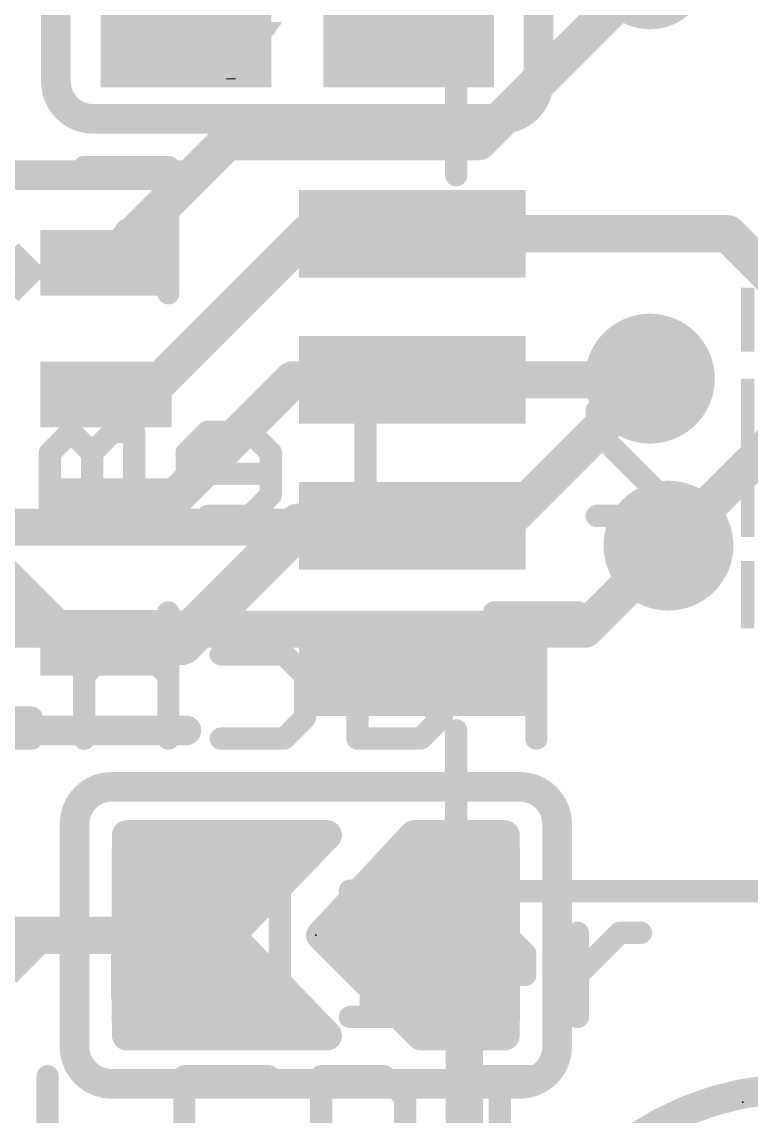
# Model space of a CAD drawing. Extents: x -0.1 to 25.5, y -0.1 to 17.9.
# Drawn here: x 17.55 to 22.54, y 4.35 to 11.84 of the extents above; entities that cross this region are included whole.
import ezdxf

# ---------------------------------------------------------------- set-up
doc = ezdxf.new("R2010")
doc.units = 0
for name, color, linetype in [('1', 12, 'CONTINUOUS'), ('16', 5, 'CONTINUOUS'), ('18', 110, 'CONTINUOUS'), ('21', 40, 'CONTINUOUS'), ('22', 6, 'CONTINUOUS'), ('24', 6, 'CONTINUOUS')]:
    doc.layers.add(name, color=color, linetype=linetype)

# ---------------------------------------------------------------- blocks, each defined once
blk = doc.blocks.new('RECT')
blk.add_solid([(-0.5, -0.5), (0.5, -0.5), (-0.5, 0.5), (0.5, 0.5)])
blk = doc.blocks.new('RECT121920X243840R50')
at = {"const_width": 0.1905}
blk.add_lwpolyline([(0.2858, -0.5715), (0.2858, 0.5715, 0.4142), (0.1905, 0.6668), (-0.1905, 0.6668, 0.4142), (-0.2858, 0.5715), (-0.2858, -0.5715, 0.4142), (-0.1905, -0.6668), (0.1905, -0.6668, 0.4142)], format="xyb", close=True, dxfattribs=at)
blk.add_solid([(-0.2159, -0.5969), (0.2159, -0.5969), (-0.2159, 0.5969), (0.2159, 0.5969)])
blk = doc.blocks.new('ROUNDV')
at = {"const_width": 0.5}
blk.add_lwpolyline([(0, -0.25, 1), (0, 0.25, 1), (0, -0.25)], format="xyb", dxfattribs=at)

msp = doc.modelspace()

# ---------------------------------------------------------------- linework, layer by layer
at = {"layer": '1'}
for points, const_width in [([(20.6722, 11.0202), (21.844, 12.192)], 0.254), ([(18.122, 10.19), (18.9522, 11.0202)], 0.254), ([(18.9522, 11.0202), (20.6722, 11.0202)], 0.254), ([(19.4999, 10.39), (18.3999, 9.29)], 0.254), ([(19.4999, 10.39), (20.219, 10.39)], 0.254), ([(20.219, 10.39), (22.376, 10.39)], 0.254), ([(22.376, 10.39), (22.86, 9.906)], 0.254), ([(19.3999, 9.39), (18.4999, 8.49)], 0.254), ([(19.3999, 9.39), (20.219, 9.39)], 0.254), ([(20.219, 9.39), (21.836, 9.39)], 0.254), ([(21.836, 9.39), (21.844, 9.398)], 0.254), ([(18.122, 9.29), (18.3999, 9.29)], 0.254), ([(22.86, 9.144), (21.971, 8.255)], 0.254), ([(17.8441, 7.59), (16.9441, 8.49)], 0.3048), ([(18.122, 8.49), (18.4999, 8.49)], 0.254), ([(18.639, 7.59), (19.439, 8.39)], 0.3048), ([(19.439, 8.39), (20.219, 8.39)], 0.3048), ([(17.8441, 7.59), (18.122, 7.59)], 0.3048), ([(18.122, 7.59), (18.639, 7.59)], 0.3048)]:
    msp.add_lwpolyline(points, dxfattribs=dict(at, const_width=const_width))
for points, const_width in [([(18.9522, 11.0837, 1), (18.9522, 10.9567)], 0.127), ([(18.9971, 10.9753, 1), (18.9073, 11.0651)], 0.127), ([(20.6273, 11.0651, 1), (20.7171, 10.9753)], 0.127), ([(20.6722, 10.9567, 1), (20.6722, 11.0837)], 0.127), ([(19.4999, 10.4535, 1), (19.4999, 10.3265)], 0.127), ([(19.5448, 10.3451, 1), (19.455, 10.4349)], 0.127), ([(20.219, 10.4535, 1), (20.219, 10.3265)], 0.127), ([(20.219, 10.3265, 1), (20.219, 10.4535)], 0.127), ([(22.4209, 10.4349, 1), (22.3311, 10.3451)], 0.127), ([(22.376, 10.3265, 1), (22.376, 10.4535)], 0.127), ([(18.0771, 10.2349, 1), (18.1669, 10.1451)], 0.127), ([(19.3999, 9.4535, 1), (19.3999, 9.3265)], 0.127), ([(19.4448, 9.3451, 1), (19.355, 9.4349)], 0.127), ([(20.219, 9.4535, 1), (20.219, 9.3265)], 0.127), ([(20.219, 9.3265, 1), (20.219, 9.4535)], 0.127), ([(21.8889, 9.3531, 1), (21.7991, 9.4429)], 0.127), ([(21.836, 9.3265, 1), (21.836, 9.4535)], 0.127), ([(21.7911, 9.4349, 1), (21.8809, 9.3451)], 0.127), ([(18.122, 9.3535, 1), (18.122, 9.2265)], 0.127), ([(18.355, 9.3349, 1), (18.4448, 9.2451)], 0.127), ([(18.3999, 9.2265, 1), (18.3999, 9.3535)], 0.127), ([(18.122, 8.5535, 1), (18.122, 8.4265)], 0.127), ([(18.4999, 8.4265, 1), (18.4999, 8.5535)], 0.127), ([(18.455, 8.5349, 1), (18.5448, 8.4451)], 0.127), ([(19.439, 8.4662, 1), (19.439, 8.3138)], 0.1524), ([(19.4929, 8.3361, 1), (19.3851, 8.4439)], 0.1524), ([(20.219, 8.3138, 1), (20.219, 8.4662)], 0.1524), ([(21.9261, 8.2999, 1), (22.0159, 8.2101)], 0.127), ([(17.8441, 7.6662, 1), (17.8441, 7.5138)], 0.1524), ([(17.7902, 7.5361, 1), (17.898, 7.6439)], 0.1524), ([(18.122, 7.6662, 1), (18.122, 7.5138)], 0.1524), ([(18.122, 7.5138, 1), (18.122, 7.6662)], 0.1524), ([(18.5851, 7.6439, 1), (18.6929, 7.5361)], 0.1524), ([(18.639, 7.5138, 1), (18.639, 7.6662)], 0.1524)]:
    msp.add_lwpolyline(points, format="xyb", dxfattribs=dict(at, const_width=const_width))
at = {"layer": '16'}
for points, const_width in [([(21.844, 9.398), (20.828, 8.382)], 0.254), ([(20.828, 8.382), (13.335, 8.382)], 0.254), ([(21.971, 8.255), (21.3995, 7.6835)], 0.254), ([(21.3995, 7.6835), (12.3825, 7.6835)], 0.254), ([(18.265, 4.9014), (18.265, 6.2746)], 0.2032), ([(18.265, 6.2746), (19.635, 6.2746)], 0.2032), ([(19.635, 6.2746), (18.9738, 5.588)], 0.2032), ([(20.2295, 6.2746), (19.5929, 5.588)], 0.2032), ([(20.851, 6.2746), (20.2295, 6.2746)], 0.2032), ([(20.851, 4.9014), (20.851, 6.2746)], 0.2032), ([(18.265, 6.096), (19.463, 6.096)], 0.2032), ([(20.0639, 6.096), (20.851, 6.096)], 0.2032), ([(18.265, 5.8928), (19.2673, 5.8928)], 0.2032), ([(19.8755, 5.8928), (20.851, 5.8928)], 0.2032), ([(18.265, 5.6896), (19.0716, 5.6896)], 0.2032), ([(19.6871, 5.6896), (20.851, 5.6896)], 0.2032), ([(18.542, 5.588), (16.383, 5.588)], 0.254), ([(20.574, 5.588), (20.574, 4.064)], 0.254), ([(18.9738, 5.588), (19.635, 4.9014)], 0.2032), ([(19.5929, 5.588), (20.2795, 4.9014)], 0.2032), ([(18.265, 5.4864), (19.0716, 5.4864)], 0.2032), ([(19.6945, 5.4864), (20.851, 5.4864)], 0.2032), ([(18.265, 5.2832), (19.2673, 5.2832)], 0.2032), ([(19.8977, 5.2832), (20.851, 5.2832)], 0.2032), ([(18.265, 5.08), (19.463, 5.08)], 0.2032), ([(20.1009, 5.08), (20.851, 5.08)], 0.2032), ([(19.635, 4.9014), (18.265, 4.9014)], 0.2032), ([(20.2795, 4.9014), (20.851, 4.9014)], 0.2032)]:
    msp.add_lwpolyline(points, dxfattribs=dict(at, const_width=const_width))
for points, const_width in [([(21.8889, 9.3531, 1), (21.7991, 9.4429)], 0.127), ([(20.7831, 8.4269, 1), (20.8729, 8.3371)], 0.127), ([(20.828, 8.3185, 1), (20.828, 8.4455)], 0.127), ([(22.0159, 8.2101, 1), (21.9261, 8.2999)], 0.127), ([(21.3546, 7.7284, 1), (21.4444, 7.6386)], 0.127), ([(21.3995, 7.62, 1), (21.3995, 7.747)], 0.127), ([(18.3158, 6.2746, 1), (18.2142, 6.2746)], 0.1016), ([(18.265, 6.3254, 1), (18.265, 6.2238)], 0.1016), ([(19.6716, 6.2394, 1), (19.5984, 6.3098)], 0.1016), ([(19.635, 6.2238, 1), (19.635, 6.3254)], 0.1016), ([(20.2295, 6.3254, 1), (20.2295, 6.2238)], 0.1016), ([(20.2668, 6.2401, 1), (20.1922, 6.3091)], 0.1016), ([(20.9018, 6.2746, 1), (20.8002, 6.2746)], 0.1016), ([(20.851, 6.2238, 1), (20.851, 6.3254)], 0.1016), ([(18.265, 6.1468, 1), (18.265, 6.0452)], 0.1016), ([(19.463, 6.0452, 1), (19.463, 6.1468)], 0.1016), ([(20.0639, 6.1468, 1), (20.0639, 6.0452)], 0.1016), ([(20.851, 6.0452, 1), (20.851, 6.1468)], 0.1016), ([(18.265, 5.9436, 1), (18.265, 5.842)], 0.1016), ([(19.2673, 5.842, 1), (19.2673, 5.9436)], 0.1016), ([(19.8755, 5.9436, 1), (19.8755, 5.842)], 0.1016), ([(20.851, 5.842, 1), (20.851, 5.9436)], 0.1016), ([(18.265, 5.7404, 1), (18.265, 5.6388)], 0.1016), ([(19.0716, 5.6388, 1), (19.0716, 5.7404)], 0.1016), ([(19.6871, 5.7404, 1), (19.6871, 5.6388)], 0.1016), ([(20.851, 5.6388, 1), (20.851, 5.7404)], 0.1016), ([(18.542, 5.5245, 1), (18.542, 5.6515)], 0.127), ([(20.6375, 5.588, 1), (20.5105, 5.588)], 0.127), ([(19.0104, 5.6232, 1), (18.9372, 5.5528)], 0.1016), ([(18.9372, 5.6232, 1), (19.0104, 5.5528)], 0.1016), ([(19.6288, 5.6239, 1), (19.557, 5.5521)], 0.1016), ([(19.5556, 5.6225, 1), (19.6302, 5.5535)], 0.1016), ([(18.265, 5.5372, 1), (18.265, 5.4356)], 0.1016), ([(19.0716, 5.4356, 1), (19.0716, 5.5372)], 0.1016), ([(19.6945, 5.5372, 1), (19.6945, 5.4356)], 0.1016), ([(20.851, 5.4356, 1), (20.851, 5.5372)], 0.1016), ([(18.265, 5.334, 1), (18.265, 5.2324)], 0.1016), ([(19.2673, 5.2324, 1), (19.2673, 5.334)], 0.1016), ([(19.8977, 5.334, 1), (19.8977, 5.2324)], 0.1016), ([(20.851, 5.2324, 1), (20.851, 5.334)], 0.1016), ([(18.265, 5.1308, 1), (18.265, 5.0292)], 0.1016), ([(19.463, 5.0292, 1), (19.463, 5.1308)], 0.1016), ([(20.1009, 5.1308, 1), (20.1009, 5.0292)], 0.1016), ([(20.851, 5.0292, 1), (20.851, 5.1308)], 0.1016), ([(18.265, 4.9522, 1), (18.265, 4.8506)], 0.1016), ([(18.2142, 4.9014, 1), (18.3158, 4.9014)], 0.1016), ([(19.5984, 4.8662, 1), (19.6716, 4.9366)], 0.1016), ([(19.635, 4.8506, 1), (19.635, 4.9522)], 0.1016), ([(20.2795, 4.9522, 1), (20.2795, 4.8506)], 0.1016), ([(20.2436, 4.8655, 1), (20.3154, 4.9373)], 0.1016), ([(20.8002, 4.9014, 1), (20.9018, 4.9014)], 0.1016), ([(20.851, 4.8506, 1), (20.851, 4.9522)], 0.1016)]:
    msp.add_lwpolyline(points, format="xyb", dxfattribs=dict(at, const_width=const_width))
at = {"layer": '21'}
for points, const_width in [([(20.519, 10.79), (20.519, 11.99)], 0.1524), ([(15.872, 10.79), (18.672, 10.79)], 0.2032), ([(18.672, 6.99), (15.872, 6.99)], 0.2032), ([(20.519, 5.89), (20.519, 6.99)], 0.1524), ([(19.1677, 5.8935), (19.3117, 5.8935)], 0.1524), ([(19.3117, 5.8935), (19.3117, 5.0292)], 0.1524), ([(19.7913, 5.8935), (19.9354, 5.8935)], 0.1524), ([(19.9354, 5.8935), (19.9354, 5.0292)], 0.1524), ([(23.119, 5.89), (20.519, 5.89)], 0.1524), ([(17.4526, 5.3173), (17.7407, 5.6054)], 0.1524), ([(17.7407, 5.6054), (17.8847, 5.6054)], 0.1524), ([(18.3762, 5.6054), (18.2322, 5.4614)], 0.1524), ([(18.6643, 5.6054), (18.3762, 5.6054)], 0.1524), ([(18.8084, 5.4614), (18.6643, 5.6054)], 0.1524), ([(20.415, 5.4614), (20.5591, 5.6054)], 0.1524), ([(20.5591, 5.6054), (20.8472, 5.6054)], 0.1524), ([(20.8472, 5.6054), (20.9913, 5.4614)], 0.1524), ([(21.3505, 5.0292), (21.3505, 5.6054)], 0.1524), ([(21.3505, 5.3173), (21.6387, 5.6054)], 0.1524), ([(21.6387, 5.6054), (21.7827, 5.6054)], 0.1524), ([(18.2322, 5.4614), (18.2322, 5.1733)], 0.1524), ([(18.8084, 5.1733), (18.8084, 5.4614)], 0.1524), ([(20.415, 5.1733), (20.415, 5.4614)], 0.1524), ([(20.9913, 5.4614), (20.9913, 5.3173)], 0.1524), ([(20.9913, 5.3173), (20.415, 5.3173)], 0.1524), ([(18.2322, 5.1733), (18.3762, 5.0292)], 0.1524), ([(18.6643, 5.0292), (18.8084, 5.1733)], 0.1524), ([(20.5591, 5.0292), (20.415, 5.1733)], 0.1524), ([(18.3762, 5.0292), (18.6643, 5.0292)], 0.1524), ([(19.1677, 5.0292), (19.4558, 5.0292)], 0.1524), ([(19.7913, 5.0292), (20.0795, 5.0292)], 0.1524), ([(20.8472, 5.0292), (20.5591, 5.0292)], 0.1524), ([(17.7229, 4.6235), (17.7229, 3.7592)], 0.1524), ([(19.2347, 4.6235), (18.6584, 4.6235)], 0.1524), ([(18.6584, 4.6235), (18.6584, 3.7592)], 0.1524), ([(19.594, 3.7592), (19.594, 4.6235)], 0.1524), ([(19.594, 4.6235), (20.0261, 4.6235)], 0.1524), ([(20.0261, 4.6235), (20.1702, 4.4795)], 0.1524), ([(20.5295, 4.6235), (21.1057, 4.6235)], 0.1524), ([(20.8176, 3.7592), (20.8176, 4.6235)], 0.1524), ([(20.1702, 4.4795), (20.1702, 4.1914)], 0.1524)]:
    msp.add_lwpolyline(points, dxfattribs=dict(at, const_width=const_width))
for points, const_width in [([(18.672, 10.7392, 1), (18.672, 10.8408)], 0.1016), ([(20.4809, 10.79, 1), (20.5571, 10.79)], 0.0762), ([(18.672, 6.9392, 1), (18.672, 7.0408)], 0.1016), ([(20.5571, 6.99, 1), (20.4809, 6.99)], 0.0762), ([(19.1677, 5.9316, 1), (19.1677, 5.8554)], 0.0762), ([(19.3498, 5.8935, 1), (19.2736, 5.8935)], 0.0762), ([(19.3117, 5.8554, 1), (19.3117, 5.9316)], 0.0762), ([(19.7913, 5.9316, 1), (19.7913, 5.8554)], 0.0762), ([(19.9735, 5.8935, 1), (19.8973, 5.8935)], 0.0762), ([(19.9354, 5.8554, 1), (19.9354, 5.9316)], 0.0762), ([(20.519, 5.9281, 1), (20.519, 5.8519)], 0.0762), ([(20.4809, 5.89, 1), (20.5571, 5.89)], 0.0762), ([(17.7407, 5.6435, 1), (17.7407, 5.5673)], 0.0762), ([(17.7676, 5.5785, 1), (17.7137, 5.6324)], 0.0762), ([(17.8847, 5.5673, 1), (17.8847, 5.6435)], 0.0762), ([(18.3762, 5.6435, 1), (18.3762, 5.5673)], 0.0762), ([(18.4031, 5.5785, 1), (18.3493, 5.6324)], 0.0762), ([(18.6913, 5.6324, 1), (18.6374, 5.5785)], 0.0762), ([(18.6643, 5.5673, 1), (18.6643, 5.6435)], 0.0762), ([(20.5591, 5.6435, 1), (20.5591, 5.5673)], 0.0762), ([(20.586, 5.5785, 1), (20.5321, 5.6324)], 0.0762), ([(20.8741, 5.6324, 1), (20.8203, 5.5785)], 0.0762), ([(20.8472, 5.5673, 1), (20.8472, 5.6435)], 0.0762), ([(21.3886, 5.6054, 1), (21.3124, 5.6054)], 0.0762), ([(21.6387, 5.6435, 1), (21.6387, 5.5673)], 0.0762), ([(21.6656, 5.5785, 1), (21.6117, 5.6324)], 0.0762), ([(21.7827, 5.5673, 1), (21.7827, 5.6435)], 0.0762), ([(18.2052, 5.4883, 1), (18.2591, 5.4344)], 0.0762), ([(18.2703, 5.4614, 1), (18.1941, 5.4614)], 0.0762), ([(18.8465, 5.4614, 1), (18.7703, 5.4614)], 0.0762), ([(18.7814, 5.4344, 1), (18.8353, 5.4883)], 0.0762), ([(20.4531, 5.4614, 1), (20.3769, 5.4614)], 0.0762), ([(20.3881, 5.4883, 1), (20.442, 5.4344)], 0.0762), ([(21.0294, 5.4614, 1), (20.9532, 5.4614)], 0.0762), ([(20.9643, 5.4344, 1), (21.0182, 5.4883)], 0.0762), ([(20.415, 5.3554, 1), (20.415, 5.2792)], 0.0762), ([(20.9913, 5.2792, 1), (20.9913, 5.3554)], 0.0762), ([(20.9532, 5.3173, 1), (21.0294, 5.3173)], 0.0762), ([(21.3236, 5.3443, 1), (21.3775, 5.2904)], 0.0762), ([(18.2591, 5.2002, 1), (18.2052, 5.1463)], 0.0762), ([(18.8353, 5.1463, 1), (18.7814, 5.2002)], 0.0762), ([(20.442, 5.2002, 1), (20.3881, 5.1463)], 0.0762), ([(18.1941, 5.1733, 1), (18.2703, 5.1733)], 0.0762), ([(18.7703, 5.1733, 1), (18.8465, 5.1733)], 0.0762), ([(20.3769, 5.1733, 1), (20.4531, 5.1733)], 0.0762), ([(18.3762, 5.0673, 1), (18.3762, 4.9911)], 0.0762), ([(18.3493, 5.0023, 1), (18.4031, 5.0561)], 0.0762), ([(18.6374, 5.0561, 1), (18.6913, 5.0023)], 0.0762), ([(18.6643, 4.9911, 1), (18.6643, 5.0673)], 0.0762), ([(19.1677, 5.0673, 1), (19.1677, 4.9911)], 0.0762), ([(19.4558, 4.9911, 1), (19.4558, 5.0673)], 0.0762), ([(19.7913, 5.0673, 1), (19.7913, 4.9911)], 0.0762), ([(20.0795, 4.9911, 1), (20.0795, 5.0673)], 0.0762), ([(20.5591, 5.0673, 1), (20.5591, 4.9911)], 0.0762), ([(20.5321, 5.0023, 1), (20.586, 5.0561)], 0.0762), ([(20.8472, 4.9911, 1), (20.8472, 5.0673)], 0.0762), ([(19.2736, 5.0292, 1), (19.3498, 5.0292)], 0.0762), ([(19.8973, 5.0292, 1), (19.9735, 5.0292)], 0.0762), ([(21.3124, 5.0292, 1), (21.3886, 5.0292)], 0.0762), ([(17.761, 4.6235, 1), (17.6848, 4.6235)], 0.0762), ([(18.6584, 4.6616, 1), (18.6584, 4.5854)], 0.0762), ([(18.6965, 4.6235, 1), (18.6203, 4.6235)], 0.0762), ([(19.2347, 4.5854, 1), (19.2347, 4.6616)], 0.0762), ([(19.6321, 4.6235, 1), (19.5559, 4.6235)], 0.0762), ([(19.594, 4.6616, 1), (19.594, 4.5854)], 0.0762), ([(20.0531, 4.6505, 1), (19.9992, 4.5966)], 0.0762), ([(20.0261, 4.5854, 1), (20.0261, 4.6616)], 0.0762), ([(20.5295, 4.6616, 1), (20.5295, 4.5854)], 0.0762), ([(20.8557, 4.6235, 1), (20.7795, 4.6235)], 0.0762), ([(21.1057, 4.5854, 1), (21.1057, 4.6616)], 0.0762), ([(22.86, 0.54, 1), (22.86, 4.54, 1), (22.86, 0.54)], 0.2032), ([(20.2083, 4.4795, 1), (20.1321, 4.4795)], 0.0762), ([(20.1432, 4.4525, 1), (20.1971, 4.5064)], 0.0762)]:
    msp.add_lwpolyline(points, format="xyb", dxfattribs=dict(at, const_width=const_width))
at = {"layer": '22'}
for points, const_width in [([(17.78, 12.954), (17.78, 11.43)], 0.2032), ([(21.082, 12.954), (21.082, 11.43)], 0.2032), ([(18.034, 11.176), (20.828, 11.176)], 0.2032), ([(18.5488, 10.8465), (17.9725, 10.8465)], 0.1524), ([(18.5488, 9.9822), (18.5488, 10.8465)], 0.1524), ([(18.5488, 10.4144), (18.2606, 10.4144)], 0.1524), ([(17.6132, 10.1263), (17.4692, 10.2703)], 0.1524), ([(17.4692, 9.9822), (17.6132, 10.1263)], 0.1524), ([(20.1859, 9.3225), (19.6097, 9.3225)], 0.1524), ([(19.8978, 8.4582), (19.8978, 9.3225)], 0.1524), ([(21.4807, 9.1785), (21.6248, 9.3225)], 0.1524), ([(21.6248, 9.3225), (21.9129, 9.3225)], 0.1524), ([(21.9129, 9.3225), (22.057, 9.1785)], 0.1524), ([(21.4807, 9.0344), (21.4807, 9.1785)], 0.1524), ([(17.8827, 9.0344), (17.7387, 8.8904)], 0.1524), ([(18.0268, 8.8904), (17.8827, 9.0344)], 0.1524), ([(18.1708, 9.0344), (18.0268, 8.8904)], 0.1524), ([(18.3149, 9.0344), (18.1708, 9.0344)], 0.1524), ([(18.3149, 8.4582), (18.3149, 9.0344)], 0.1524), ([(18.8182, 9.0344), (18.6742, 8.8904)], 0.1524), ([(19.1063, 9.0344), (18.8182, 9.0344)], 0.1524), ([(19.2504, 8.8904), (19.1063, 9.0344)], 0.1524), ([(22.057, 8.4582), (21.4807, 9.0344)], 0.1524), ([(17.7387, 8.8904), (17.7387, 8.4582)], 0.1524), ([(18.0268, 8.8904), (18.0268, 8.4582)], 0.1524), ([(18.6742, 8.8904), (18.6742, 8.7463)], 0.1524), ([(19.2504, 8.6023), (19.2504, 8.8904)], 0.1524), ([(18.6742, 8.7463), (19.2504, 8.7463)], 0.1524), ([(19.1063, 8.4582), (19.2504, 8.6023)], 0.1524), ([(18.8182, 8.4582), (19.1063, 8.4582)], 0.1524), ([(21.4807, 8.4582), (22.057, 8.4582)], 0.1524), ([(18.5488, 7.7985), (18.5488, 6.9342)], 0.1524), ([(21.3553, 7.7985), (20.7791, 7.7985)], 0.1524), ([(21.0672, 6.9342), (21.0672, 7.7985)], 0.1524), ([(18.1166, 7.5104), (17.9725, 7.3664)], 0.1524), ([(18.4047, 7.5104), (18.1166, 7.5104)], 0.1524), ([(18.5488, 7.3664), (18.4047, 7.5104)], 0.1524), ([(18.9081, 7.5104), (19.3402, 7.5104)], 0.1524), ([(19.3402, 7.5104), (19.4843, 7.3664)], 0.1524), ([(19.9876, 7.5104), (19.8436, 7.3664)], 0.1524), ([(20.2757, 7.5104), (19.9876, 7.5104)], 0.1524), ([(17.9725, 7.3664), (17.9725, 6.9342)], 0.1524), ([(19.4843, 7.3664), (19.4843, 7.0783)], 0.1524), ([(19.8436, 7.3664), (19.8436, 6.9342)], 0.1524), ([(20.2757, 7.2223), (19.8436, 7.2223)], 0.1524), ([(20.4198, 7.0783), (20.2757, 7.2223)], 0.1524), ([(17.6132, 7.0783), (17.4692, 7.0783)], 0.1524), ([(17.6132, 6.9342), (17.6132, 7.0783)], 0.1524), ([(19.4843, 7.0783), (19.3402, 6.9342)], 0.1524), ([(20.2757, 6.9342), (20.4198, 7.0783)], 0.1524), ([(17.4692, 6.9342), (17.6132, 6.9342)], 0.1524), ([(19.3402, 6.9342), (18.9081, 6.9342)], 0.1524), ([(19.8436, 6.9342), (20.2757, 6.9342)], 0.1524), ([(20.955, 6.604), (18.161, 6.604)], 0.2032), ([(17.907, 4.826), (17.907, 6.35)], 0.2032), ([(21.209, 4.826), (21.209, 6.35)], 0.2032), ([(18.161, 4.572), (20.955, 4.572)], 0.2032)]:
    msp.add_lwpolyline(points, dxfattribs=dict(at, const_width=const_width))
for points, const_width in [([(17.78, 11.43, 0.4142), (18.034, 11.176)], 0.2032), ([(17.8308, 11.43, 1), (17.7292, 11.43)], 0.1016), ([(17.7292, 11.43, 1), (17.8308, 11.43)], 0.1016), ([(20.828, 11.176, 0.4142), (21.082, 11.43)], 0.2032), ([(21.1328, 11.43, 1), (21.0312, 11.43)], 0.1016), ([(21.0312, 11.43, 1), (21.1328, 11.43)], 0.1016), ([(18.034, 11.2268, 1), (18.034, 11.1252)], 0.1016), ([(18.034, 11.1252, 1), (18.034, 11.2268)], 0.1016), ([(20.828, 11.2268, 1), (20.828, 11.1252)], 0.1016), ([(20.828, 11.1252, 1), (20.828, 11.2268)], 0.1016), ([(17.9725, 10.8846, 1), (17.9725, 10.8084)], 0.0762), ([(18.5869, 10.8465, 1), (18.5107, 10.8465)], 0.0762), ([(18.5488, 10.8084, 1), (18.5488, 10.8846)], 0.0762), ([(18.2606, 10.4525, 1), (18.2606, 10.3763)], 0.0762), ([(18.5488, 10.3763, 1), (18.5488, 10.4525)], 0.0762), ([(17.6402, 10.0993, 1), (17.5863, 10.1532)], 0.0762), ([(17.5863, 10.0993, 1), (17.6402, 10.1532)], 0.0762), ([(18.5107, 9.9822, 1), (18.5869, 9.9822)], 0.0762), ([(19.6097, 9.3606, 1), (19.6097, 9.2844)], 0.0762), ([(19.9359, 9.3225, 1), (19.8597, 9.3225)], 0.0762), ([(20.1859, 9.2844, 1), (20.1859, 9.3606)], 0.0762), ([(21.6248, 9.3606, 1), (21.6248, 9.2844)], 0.0762), ([(21.6517, 9.2956, 1), (21.5978, 9.3495)], 0.0762), ([(21.9398, 9.3495, 1), (21.886, 9.2956)], 0.0762), ([(21.9129, 9.2844, 1), (21.9129, 9.3606)], 0.0762), ([(21.5188, 9.1785, 1), (21.4426, 9.1785)], 0.0762), ([(21.4538, 9.2054, 1), (21.5077, 9.1515)], 0.0762), ([(22.03, 9.1515, 1), (22.0839, 9.2054)], 0.0762), ([(17.9097, 9.0614, 1), (17.8558, 9.0075)], 0.0762), ([(17.9097, 9.0075, 1), (17.8558, 9.0614)], 0.0762), ([(18.1708, 9.0725, 1), (18.1708, 8.9963)], 0.0762), ([(18.1978, 9.0075, 1), (18.1439, 9.0614)], 0.0762), ([(18.353, 9.0344, 1), (18.2768, 9.0344)], 0.0762), ([(18.3149, 8.9963, 1), (18.3149, 9.0725)], 0.0762), ([(18.8182, 9.0725, 1), (18.8182, 8.9963)], 0.0762), ([(18.8452, 9.0075, 1), (18.7913, 9.0614)], 0.0762), ([(19.1333, 9.0614, 1), (19.0794, 9.0075)], 0.0762), ([(19.1063, 8.9963, 1), (19.1063, 9.0725)], 0.0762), ([(21.5077, 9.0614, 1), (21.4538, 9.0075)], 0.0762), ([(21.4426, 9.0344, 1), (21.5188, 9.0344)], 0.0762), ([(17.7117, 8.9173, 1), (17.7656, 8.8634)], 0.0762), ([(17.7768, 8.8904, 1), (17.7006, 8.8904)], 0.0762), ([(17.9998, 8.9173, 1), (18.0537, 8.8634)], 0.0762), ([(18.0649, 8.8904, 1), (17.9887, 8.8904)], 0.0762), ([(17.9998, 8.8634, 1), (18.0537, 8.9173)], 0.0762), ([(18.6472, 8.9173, 1), (18.7011, 8.8634)], 0.0762), ([(18.7123, 8.8904, 1), (18.6361, 8.8904)], 0.0762), ([(19.2885, 8.8904, 1), (19.2123, 8.8904)], 0.0762), ([(19.2235, 8.8634, 1), (19.2773, 8.9173)], 0.0762), ([(18.6742, 8.7844, 1), (18.6742, 8.7082)], 0.0762), ([(18.6361, 8.7463, 1), (18.7123, 8.7463)], 0.0762), ([(19.2504, 8.7082, 1), (19.2504, 8.7844)], 0.0762), ([(19.2123, 8.6023, 1), (19.2885, 8.6023)], 0.0762), ([(19.2773, 8.5753, 1), (19.2235, 8.6292)], 0.0762), ([(17.7006, 8.4582, 1), (17.7768, 8.4582)], 0.0762), ([(17.9887, 8.4582, 1), (18.0649, 8.4582)], 0.0762), ([(18.2768, 8.4582, 1), (18.353, 8.4582)], 0.0762), ([(18.8182, 8.4963, 1), (18.8182, 8.4201)], 0.0762), ([(19.0794, 8.4851, 1), (19.1333, 8.4313)], 0.0762), ([(19.1063, 8.4201, 1), (19.1063, 8.4963)], 0.0762), ([(19.8597, 8.4582, 1), (19.9359, 8.4582)], 0.0762), ([(21.4807, 8.4963, 1), (21.4807, 8.4201)], 0.0762), ([(22.03, 8.4313, 1), (22.0839, 8.4851)], 0.0762), ([(22.057, 8.4201, 1), (22.057, 8.4963)], 0.0762), ([(18.5869, 7.7985, 1), (18.5107, 7.7985)], 0.0762), ([(20.7791, 7.8366, 1), (20.7791, 7.7604)], 0.0762), ([(21.1053, 7.7985, 1), (21.0291, 7.7985)], 0.0762), ([(21.3553, 7.7604, 1), (21.3553, 7.8366)], 0.0762), ([(18.1166, 7.5485, 1), (18.1166, 7.4723)], 0.0762), ([(18.1435, 7.4835, 1), (18.0896, 7.5374)], 0.0762), ([(18.4316, 7.5374, 1), (18.3778, 7.4835)], 0.0762), ([(18.4047, 7.4723, 1), (18.4047, 7.5485)], 0.0762), ([(18.9081, 7.5485, 1), (18.9081, 7.4723)], 0.0762), ([(19.3672, 7.5374, 1), (19.3133, 7.4835)], 0.0762), ([(19.3402, 7.4723, 1), (19.3402, 7.5485)], 0.0762), ([(19.9876, 7.5485, 1), (19.9876, 7.4723)], 0.0762), ([(20.0146, 7.4835, 1), (19.9607, 7.5374)], 0.0762), ([(20.2757, 7.4723, 1), (20.2757, 7.5485)], 0.0762), ([(18.0106, 7.3664, 1), (17.9344, 7.3664)], 0.0762), ([(17.9456, 7.3933, 1), (17.9995, 7.3394)], 0.0762), ([(18.5218, 7.3394, 1), (18.5757, 7.3933)], 0.0762), ([(19.5224, 7.3664, 1), (19.4462, 7.3664)], 0.0762), ([(19.4573, 7.3394, 1), (19.5112, 7.3933)], 0.0762), ([(19.8166, 7.3933, 1), (19.8705, 7.3394)], 0.0762), ([(19.8817, 7.3664, 1), (19.8055, 7.3664)], 0.0762), ([(19.8436, 7.2604, 1), (19.8436, 7.1842)], 0.0762), ([(20.3027, 7.2493, 1), (20.2488, 7.1954)], 0.0762), ([(20.2757, 7.1842, 1), (20.2757, 7.2604)], 0.0762), ([(17.6513, 7.0783, 1), (17.5751, 7.0783)], 0.0762), ([(17.6132, 7.0402, 1), (17.6132, 7.1164)], 0.0762), ([(19.4462, 7.0783, 1), (19.5224, 7.0783)], 0.0762), ([(19.5112, 7.0513, 1), (19.4573, 7.1052)], 0.0762), ([(20.4467, 7.0513, 1), (20.3929, 7.1052)], 0.0762), ([(20.3929, 7.0513, 1), (20.4467, 7.1052)], 0.0762), ([(17.5751, 6.9342, 1), (17.6513, 6.9342)], 0.0762), ([(17.6132, 6.8961, 1), (17.6132, 6.9723)], 0.0762), ([(17.9344, 6.9342, 1), (18.0106, 6.9342)], 0.0762), ([(18.5107, 6.9342, 1), (18.5869, 6.9342)], 0.0762), ([(18.9081, 6.9723, 1), (18.9081, 6.8961)], 0.0762), ([(19.3133, 6.9611, 1), (19.3672, 6.9073)], 0.0762), ([(19.3402, 6.8961, 1), (19.3402, 6.9723)], 0.0762), ([(19.8436, 6.9723, 1), (19.8436, 6.8961)], 0.0762), ([(19.8055, 6.9342, 1), (19.8817, 6.9342)], 0.0762), ([(20.2488, 6.9611, 1), (20.3027, 6.9073)], 0.0762), ([(20.2757, 6.8961, 1), (20.2757, 6.9723)], 0.0762), ([(21.0291, 6.9342, 1), (21.1053, 6.9342)], 0.0762), ([(18.161, 6.604, 0.4142), (17.907, 6.35)], 0.2032), ([(18.161, 6.6548, 1), (18.161, 6.5532)], 0.1016), ([(18.161, 6.5532, 1), (18.161, 6.6548)], 0.1016), ([(21.209, 6.35, 0.4142), (20.955, 6.604)], 0.2032), ([(20.955, 6.6548, 1), (20.955, 6.5532)], 0.1016), ([(20.955, 6.5532, 1), (20.955, 6.6548)], 0.1016), ([(17.9578, 6.35, 1), (17.8562, 6.35)], 0.1016), ([(21.2598, 6.35, 1), (21.1582, 6.35)], 0.1016), ([(17.8562, 6.35, 1), (17.9578, 6.35)], 0.1016), ([(21.1582, 6.35, 1), (21.2598, 6.35)], 0.1016), ([(17.907, 4.826, 0.4142), (18.161, 4.572)], 0.2032), ([(17.9578, 4.826, 1), (17.8562, 4.826)], 0.1016), ([(17.8562, 4.826, 1), (17.9578, 4.826)], 0.1016), ([(20.955, 4.572, 0.4142), (21.209, 4.826)], 0.2032), ([(21.2598, 4.826, 1), (21.1582, 4.826)], 0.1016), ([(21.1582, 4.826, 1), (21.2598, 4.826)], 0.1016), ([(18.161, 4.6228, 1), (18.161, 4.5212)], 0.1016), ([(18.161, 4.5212, 1), (18.161, 4.6228)], 0.1016), ([(20.955, 4.6228, 1), (20.955, 4.5212)], 0.1016), ([(20.955, 4.5212, 1), (20.955, 4.6228)], 0.1016)]:
    msp.add_lwpolyline(points, format="xyb", dxfattribs=dict(at, const_width=const_width))
at = {"layer": '24'}
for p in [(19.558, 5.588), (22.479, 4.445)]:
    msp.add_point(p, dxfattribs=at)

# ---------------------------------------------------------------- block references
at = {"layer": '1'}
for p, xscale, yscale, rotation in [((20.219, 10.39), 1.55, 0.6, 180), ((18.122, 10.19), 0.45, 0.9, 270), ((20.219, 9.39), 1.55, 0.6, 180), ((18.122, 9.29), 0.45, 0.9, 270), ((18.122, 8.49), 0.45, 0.9, 270), ((20.219, 8.39), 1.55, 0.6, 180), ((18.122, 7.59), 0.45, 0.9, 270), ((20.219, 7.39), 1.55, 0.6, 180)]:
    msp.add_blockref('RECT', p, dxfattribs=dict(at, xscale=xscale, yscale=yscale, rotation=rotation))
at = {"layer": '16', "xscale": 1.1684, "yscale": 1.6002}
for p in [(18.669, 12.192), (20.193, 12.192)]:
    msp.add_blockref('RECT', p, dxfattribs=at)
at = {"layer": '16', "rotation": 180}
for p in [(18.542, 5.588), (20.574, 5.588)]:
    msp.add_blockref('RECT121920X243840R50', p, dxfattribs=at)
at = {"layer": '18'}
for p, xscale, yscale in [((21.844, 12.192), 0.8064, 0.8064), ((21.844, 12.192), 0.8064, 0.8064), ((21.844, 9.398), 0.889, 0.889), ((21.844, 9.398), 0.889, 0.889), ((21.971, 8.255), 0.889, 0.889), ((21.971, 8.255), 0.889, 0.889)]:
    msp.add_blockref('ROUNDV', p, dxfattribs=dict(at, xscale=xscale, yscale=yscale))
at = {"layer": '21', "rotation": 180}
for p, xscale, yscale in [((19.0373, 11.8364), 0.5778, 0.0064), ((19.0342, 11.83), 0.5715, 0.0063), ((19.0342, 11.8237), 0.5715, 0.0064), ((19.0341, 11.8174), 0.5588, 0.0063), ((19.031, 11.811), 0.5525, 0.0064), ((19.031, 11.8047), 0.5525, 0.0063), ((19.031, 11.7983), 0.5397, 0.0064), ((19.0278, 11.7919), 0.5334, 0.0063), ((19.0246, 11.7856), 0.527, 0.0064), ((19.0246, 11.7729), 0.5144, 0.0064), ((19.0214, 11.7666), 0.508, 0.0063), ((19.0278, 11.7793), 0.5207, 0.0063), ((19.0246, 11.7602), 0.5016, 0.0064), ((19.0215, 11.7538), 0.4953, 0.0063), ((19.0183, 11.7475), 0.4889, 0.0064), ((19.0183, 11.7412), 0.4763, 0.0063), ((19.0183, 11.7348), 0.4763, 0.0064), ((19.0151, 11.7285), 0.4699, 0.0063), ((19.0151, 11.7221), 0.4572, 0.0064), ((19.0119, 11.7157), 0.4508, 0.0063), ((19.0119, 11.7094), 0.4508, 0.0064), ((19.0087, 11.7031), 0.4445, 0.0063), ((19.0087, 11.6967), 0.4318, 0.0064), ((19.0087, 11.6904), 0.4318, 0.0063), ((19.0087, 11.684), 0.4191, 0.0064), ((19.0055, 11.6776), 0.4127, 0.0063), ((19.0055, 11.6713), 0.4127, 0.0064), ((19.0024, 11.665), 0.4064, 0.0063), ((19.0023, 11.6586), 0.3937, 0.0064), ((18.9992, 11.6523), 0.3874, 0.0063), ((18.9992, 11.6459), 0.3874, 0.0064), ((18.9992, 11.6395), 0.3746, 0.0063), ((18.9961, 11.6332), 0.3683, 0.0064), ((18.9961, 11.6269), 0.3683, 0.0063), ((18.996, 11.6205), 0.3556, 0.0064), ((18.9929, 11.6142), 0.3493, 0.0063), ((18.9897, 11.6078), 0.3429, 0.0064), ((18.9929, 11.6014), 0.3365, 0.0063), ((18.9897, 11.5951), 0.3302, 0.0064), ((18.9865, 11.5888), 0.3238, 0.0063), ((18.9865, 11.5824), 0.3112, 0.0064), ((18.9865, 11.5761), 0.3112, 0.0063), ((18.9833, 11.5697), 0.3048, 0.0064), ((18.9834, 11.5633), 0.2921, 0.0063), ((18.9834, 11.557), 0.2921, 0.0064), ((18.9802, 11.5507), 0.2857, 0.0063), ((18.9802, 11.5443), 0.2731, 0.0064), ((18.977, 11.538), 0.2667, 0.0063), ((18.9802, 11.5316), 0.2603, 0.0064), ((18.977, 11.5252), 0.254, 0.0063), ((18.977, 11.5189), 0.2413, 0.0064), ((18.9738, 11.5126), 0.235, 0.0063), ((18.9738, 11.5062), 0.2222, 0.0064), ((18.9738, 11.4999), 0.2222, 0.0063), ((18.9738, 11.4935), 0.2096, 0.0064), ((18.9738, 11.4871), 0.1968, 0.0063), ((18.9738, 11.4808), 0.1842, 0.0064), ((18.9738, 11.4745), 0.1714, 0.0063), ((18.9706, 11.4681), 0.1524, 0.0064), ((18.9738, 11.4618), 0.1334, 0.0063), ((18.977, 11.4554), 0.1016, 0.0064), ((18.977, 11.449), 0.0635, 0.0063)]:
    msp.add_blockref('RECT', p, dxfattribs=dict(at, xscale=xscale, yscale=yscale))
at = {"layer": '22', "rotation": 90}
for p, xscale, yscale in [((22.479, 9.8019), 0.4369, 0.0229), ((22.502, 9.8019), 0.4369, 0.0231), ((22.5251, 9.8019), 0.4369, 0.0231), ((22.5482, 9.8019), 0.4369, 0.0231), ((22.479, 9.1669), 0.4623, 0.0229), ((22.502, 9.1669), 0.4623, 0.0231), ((22.5251, 9.1669), 0.4623, 0.0231), ((22.5482, 9.1669), 0.4623, 0.0231), ((22.479, 8.5446), 0.4623, 0.0229), ((22.502, 8.5446), 0.4623, 0.0231), ((22.5251, 8.5446), 0.4623, 0.0231), ((22.5482, 8.5446), 0.4623, 0.0231), ((22.479, 7.9197), 0.4623, 0.0229), ((22.502, 7.9197), 0.4623, 0.0231), ((22.5251, 7.9197), 0.4623, 0.0231), ((22.5482, 7.9197), 0.4623, 0.0231)]:
    msp.add_blockref('RECT', p, dxfattribs=dict(at, xscale=xscale, yscale=yscale))

doc.saveas('drawing.dxf')
